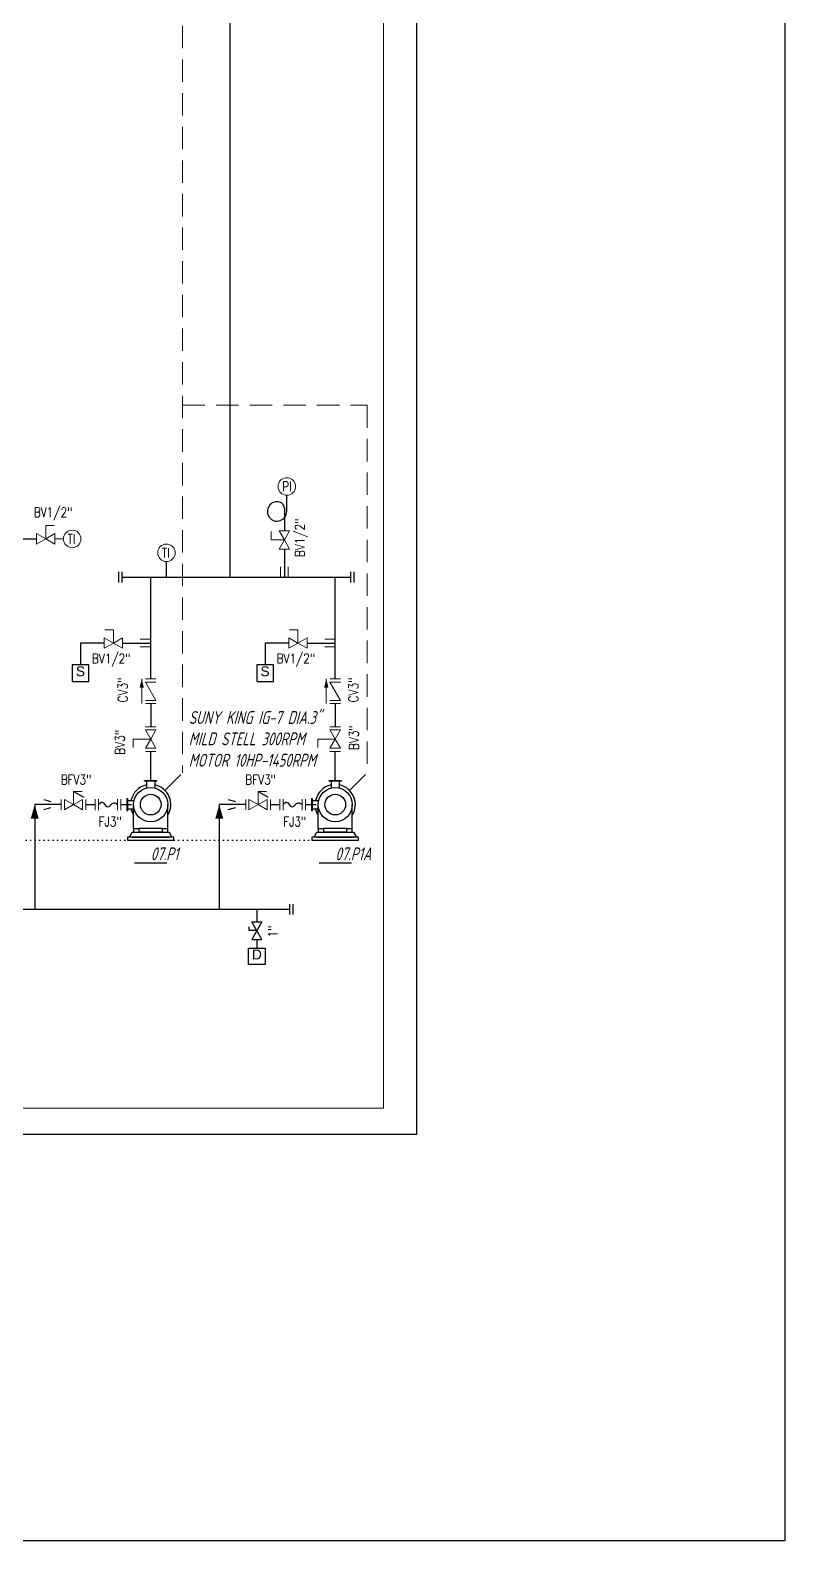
# Model space of a CAD drawing. Extents: x -29512 to 147477, y -5232 to 39709.
# Drawn here: x 140881.8 to 140940.7, y 10663.7 to 10781.7 of the extents above; entities that cross this region are included whole.
import ezdxf
from ezdxf.enums import TextEntityAlignment as Align

# ---------------------------------------------------------------- set-up
doc = ezdxf.new("R2010")
doc.units = 0
for name, pattern in [('DASHDOT', [25.4, 12.7, -6.35, 0, -6.35]), ('DOTTED', [0.25, 0, -0.25]), ('HIDDEN', [0.375, 0.25, -0.125])]:
    doc.linetypes.add(name, pattern=pattern)
doc.layers.get('0').update_dxf_attribs({"linetype": 'CONTINUOUS'})
for name, color, linetype in [('6', 6, 'DASHDOT'), ('DIMENSION', 3, 'CONTINUOUS'), ('HATCH', 4, 'CONTINUOUS'), ('NUVOLA', 6, 'CONTINUOUS'), ('roller', 11, 'CONTINUOUS'), ('S', 7, 'CONTINUOUS')]:
    doc.layers.add(name, color=color, linetype=linetype)
for name, color, linetype, lineweight in [('DIMENSI', 20, 'CONTINUOUS', 9), ('FITTING', 7, 'CONTINUOUS', 13), ('TAG', 140, 'CONTINUOUS', 13)]:
    doc.layers.add(name, color=color, linetype=linetype, lineweight=lineweight)
doc.styles.add('A3', font='arial.ttf', dxfattribs={"height": 0.3})
doc.styles.add('Romans100', font='romans.shx', dxfattribs={"width": 0.8, "height": 200})
doc.styles.add('S', font='ITALIC', dxfattribs={"height": 6})
doc.styles.add('STYLE4', font='isocp.shx', dxfattribs={"width": 0.8, "oblique": 15, "height": 2})

# ---------------------------------------------------------------- blocks, each defined once
blk = doc.blocks.new('PRESA', base_point=(1.75, 0.1))
for p, q in [((1.5, 0.1), (1.5, 0.6)), ((1.5, 0.6), (2, 0.6)), ((2, 0.6), (2, 0.1)), ((2, 0.1), (1.5, 0.1))]:
    blk.add_line(p, q)
at = {"style": 'S', "width": 1.2}
blk.add_attdef('1', text='', height=0.3, dxfattribs=at).set_placement((1.75, 0.2), align=Align.CENTER)

msp = doc.modelspace()

# ---------------------------------------------------------------- linework, layer by layer
at = {"color": 6, "lineweight": 20}
for p, q in [((140909.378, 10697.515), (140909.378, 10851.2752)), ((140843.033, 10697.515), (140909.378, 10697.515))]:
    msp.add_line(p, q, dxfattribs=at)
at = {"color": 7, "lineweight": 20}
for p, q in [((140883.6761, 10742.9987), (140883.0107, 10742.9987)), ((140883.0107, 10741.9638), (140883.0107, 10742.9987)), ((140900.6016, 10742.549), (140900.6016, 10741.8835)), ((140901.6365, 10741.8835), (140900.6016, 10741.8835)), ((140887.6261, 10734.8719), (140888.2916, 10734.8719)), ((140888.2916, 10733.837), (140888.2916, 10734.8719)), ((140902.0333, 10734.8719), (140902.6988, 10734.8719)), ((140902.6988, 10733.837), (140902.6988, 10734.8719)), ((140891.2037, 10726.3313), (140889.8383, 10726.3313)), ((140889.8383, 10725.6658), (140889.8383, 10726.3313)), ((140904.2455, 10725.6658), (140904.2455, 10726.3313)), ((140905.6109, 10726.3313), (140904.2455, 10726.3313)), ((140885.8415, 10722.253), (140885.176, 10722.253)), ((140885.176, 10721.218), (140885.176, 10722.253)), ((140900.2486, 10722.253), (140899.5832, 10722.253)), ((140899.5832, 10721.218), (140899.5832, 10722.253))]:
    msp.add_line(p, q, dxfattribs=at)
at = {"color": 7}
for p, q in [((140888.7202, 10738.5593), (140888.7202, 10739.3836)), ((140888.9675, 10738.5593), (140888.9675, 10739.3836)), ((140906.8334, 10738.5593), (140906.8334, 10739.3836)), ((140907.0807, 10738.5593), (140907.0807, 10739.3836)), ((140902.0781, 10712.6333), (140902.0781, 10713.4576)), ((140902.3255, 10712.6333), (140902.3255, 10713.4576))]:
    msp.add_line(p, q, dxfattribs=at)
at = {"color": 30, "lineweight": 20}
for p, q in [((140891.2037, 10731.0302), (140891.2037, 10731.0336)), ((140905.6109, 10731.0302), (140905.6109, 10731.0336))]:
    msp.add_line(p, q, dxfattribs=at)
for p, q in [((140898.895, 10711.3813), (140898.895, 10711.6764)), ((140899.4851, 10711.3813), (140898.895, 10711.3813)), ((140899.0917, 10712.0698), (140899.8785, 10712.0698)), ((140899.8785, 10712.0698), (140899.0917, 10710.6929)), ((140899.8785, 10710.6929), (140899.0917, 10712.0698)), ((140899.0917, 10710.6929), (140899.8785, 10710.6929))]:
    msp.add_line(p, q)
at = {"color": 7, "lineweight": 20}
for centre in [(140901.8274, 10746.0596), (140885.0791, 10741.9638), (140892.4314, 10740.8825)]:
    msp.add_circle(centre, 0.6834, dxfattribs=at)
for points in [[(140887.1345, 10721.218), (140887.4102, 10721.4154), (140887.8134, 10721.0346), (140888.3231, 10721.3679), (140888.6196, 10721.218)], [(140901.5417, 10721.218), (140901.8174, 10721.4154), (140902.2206, 10721.0346), (140902.7302, 10721.3679), (140903.0268, 10721.218)]]:
    msp.add_spline(points, degree=3)
at = {"layer": '6', "color": 5, "linetype": 'Continuous', "ltscale": 5}
for p, q in [((140911.9737, 10695.4783), (140911.9737, 10853.5299)), ((140832.6708, 10695.4783), (140911.9737, 10695.4783))]:
    msp.add_line(p, q, dxfattribs=at)
at = {"layer": 'DIMENSI', "color": 0, "linetype": 'ByBlock', "lineweight": 9}
for points in [[(140890.7209, 10723.1136), (140891.6866, 10723.1136)], [(140905.128, 10723.1136), (140906.0937, 10723.1136)], [(140890.7209, 10723.0403), (140891.6866, 10723.0403)], [(140905.128, 10723.0403), (140906.0937, 10723.0403)], [(140889.3466, 10720.7352), (140889.3466, 10721.7009)], [(140889.4198, 10720.7352), (140889.4198, 10721.7009)], [(140903.7537, 10720.7352), (140903.7537, 10721.7009)], [(140903.827, 10720.7352), (140903.827, 10721.7009)]]:
    msp.add_lwpolyline(points, close=True, dxfattribs=at)
at = {"layer": 'DIMENSION', "color": 4, "linetype": 'HIDDEN', "lineweight": 13, "ltscale": 7}
for p, q in [((140893.685, 10784.6463), (140893.685, 10723.6993)), ((140893.685, 10752.3947), (140908.0922, 10752.3947)), ((140908.0922, 10752.3947), (140908.0922, 10723.6993)), ((140892.3149, 10722.3292), (140893.685, 10723.6993)), ((140906.7221, 10722.3292), (140908.0922, 10723.6993))]:
    msp.add_line(p, q, dxfattribs=at)
at = {"layer": 'DIMENSION', "color": 0, "linetype": 'ByBlock', "ltscale": 0.5}
for p, q in [((140885.7289, 10733.837), (140885.7289, 10732.1282)), ((140900.1361, 10733.837), (140900.1361, 10732.1282)), ((140891.6866, 10723.0403), (140891.6866, 10723.1136)), ((140906.0937, 10723.0403), (140906.0937, 10723.1136)), ((140899.4851, 10713.0454), (140899.4851, 10712.0698)), ((140899.4851, 10710.6929), (140899.4851, 10710.0177))]:
    msp.add_line(p, q, dxfattribs=at)
at = {"layer": 'DIMENSION', "color": 1}
for p, q in [((140889.9436, 10716.6785), (140892.4732, 10716.6785)), ((140904.3508, 10716.6785), (140906.8804, 10716.6785))]:
    msp.add_line(p, q, dxfattribs=at)
at = {"layer": 'DIMENSION', "color": 6, "linetype": 'ByBlock', "ltscale": 0.5}
msp.add_lwpolyline([(140940.703, 10663.7417), (140590.0902, 10663.7417), (140590.0902, 10878.0401), (140940.703, 10878.0401)], close=True, dxfattribs=at)
at = {"layer": 'DIMENSION', "color": 0, "linetype": 'ByBlock', "ltscale": 0.5}
for points in [[(140890.7209, 10723.0403), (140890.7209, 10723.1136)], [(140905.128, 10723.0403), (140905.128, 10723.1136)], [(140890.886, 10723.0403), (140890.886, 10722.5122)], [(140891.5214, 10723.0403), (140891.5214, 10722.5122)], [(140905.2932, 10723.0403), (140905.2932, 10722.5122)], [(140905.9286, 10723.0403), (140905.9286, 10722.5122)], [(140889.3466, 10721.7009), (140889.4198, 10721.7009)], [(140889.4198, 10720.7352), (140889.3466, 10720.7352)], [(140889.4198, 10721.5357), (140889.9096, 10721.5357)], [(140889.4198, 10720.9004), (140889.9096, 10720.9004)], [(140889.8711, 10719.3207), (140889.8711, 10721.218)], [(140892.5363, 10719.3207), (140892.5363, 10721.218)], [(140903.7537, 10721.7009), (140903.827, 10721.7009)], [(140903.827, 10720.7352), (140903.7537, 10720.7352)], [(140903.827, 10721.5357), (140904.3167, 10721.5357)], [(140903.827, 10720.9004), (140904.3167, 10720.9004)], [(140904.2783, 10719.3207), (140904.2783, 10721.218)], [(140906.9435, 10719.3207), (140906.9435, 10721.218)], [(140889.5567, 10718.6656), (140889.7682, 10719.0657), (140892.6392, 10719.0657), (140892.8507, 10718.6656)], [(140889.7682, 10718.6656), (140892.6392, 10718.6656)], [(140890.3162, 10719.3207), (140889.8711, 10719.3207), (140889.8711, 10719.0657), (140892.5363, 10719.0657), (140892.5363, 10719.3207), (140892.0912, 10719.3207)], [(140903.9639, 10718.6656), (140904.1754, 10719.0657), (140907.0464, 10719.0657), (140907.2579, 10718.6656)], [(140904.1754, 10718.6656), (140907.0464, 10718.6656)], [(140904.7234, 10719.3207), (140904.2783, 10719.3207), (140904.2783, 10719.0657), (140906.9435, 10719.0657), (140906.9435, 10719.3207), (140906.4984, 10719.3207)]]:
    msp.add_lwpolyline(points, dxfattribs=at)
for points in [[(140890.886, 10722.7571, 0.29941233), (140889.6647, 10721.5357)], [(140892.5363, 10720.3851, 0.52247313), (140891.5214, 10722.7571)], [(140905.2932, 10722.7571, 0.29941233), (140904.0719, 10721.5357)], [(140906.9435, 10720.3851, 0.52247313), (140905.9286, 10722.7571)], [(140889.6647, 10720.9004, 0.08899884), (140889.8711, 10720.3851)], [(140904.0719, 10720.9004, 0.08899884), (140904.2783, 10720.3851)]]:
    msp.add_lwpolyline(points, format="xyb", dxfattribs=at)
for points in [[(140889.3859, 10718.4556), (140893.0216, 10718.4556), (140893.0216, 10718.6656), (140889.3859, 10718.6656)], [(140890.3162, 10719.3822), (140892.0912, 10719.3822), (140892.0912, 10719.0657), (140890.3162, 10719.0657)], [(140903.793, 10718.4556), (140907.4287, 10718.4556), (140907.4287, 10718.6656), (140903.793, 10718.6656)], [(140904.7234, 10719.3822), (140906.4984, 10719.3822), (140906.4984, 10719.0657), (140904.7234, 10719.0657)]]:
    msp.add_lwpolyline(points, close=True, dxfattribs=at)
for centre, radius in [((140891.2037, 10721.218), 1.3326), ((140891.2037, 10721.218), 0.8065), ((140905.6109, 10721.218), 1.3326), ((140905.6109, 10721.218), 0.8065)]:
    msp.add_circle(centre, radius, dxfattribs=at)
at = {"layer": 'FITTING', "linetype": 'ByBlock', "ltscale": 0.5}
msp.add_line((140883.7246, 10741.9638), (140884.3957, 10741.9638), dxfattribs=at)
at = {"layer": 'FITTING', "lineweight": 20}
for p, q in [((140901.3404, 10738.9714), (140901.3404, 10739.7957)), ((140901.9326, 10738.9714), (140901.9326, 10739.7957)), ((140891.2037, 10734.1331), (140890.3794, 10734.1331)), ((140905.6109, 10734.1331), (140904.7866, 10734.1331)), ((140891.2037, 10733.5409), (140890.3794, 10733.5409)), ((140905.6109, 10733.5409), (140904.7866, 10733.5409)), ((140890.5039, 10731.03), (140890.5039, 10729.1078)), ((140891.6159, 10731.0302), (140890.7916, 10731.0302)), ((140904.9111, 10731.03), (140904.9111, 10729.1078)), ((140906.023, 10731.0302), (140905.1987, 10731.0302)), ((140891.6159, 10729.1078), (140890.7916, 10729.1078)), ((140906.023, 10729.1078), (140905.1987, 10729.1078)), ((140890.7916, 10727.2925), (140891.6159, 10727.2925)), ((140905.1987, 10727.2925), (140906.023, 10727.2925)), ((140890.7916, 10725.3701), (140891.6159, 10725.3701)), ((140905.1987, 10725.3701), (140906.023, 10725.3701)), ((140884.2148, 10720.8059), (140884.2148, 10721.6302)), ((140886.1372, 10720.8059), (140886.1372, 10721.6302)), ((140898.622, 10720.8059), (140898.622, 10721.6302)), ((140900.5443, 10720.8059), (140900.5443, 10721.6302))]:
    msp.add_line(p, q, dxfattribs=at)
at = {"layer": 'FITTING'}
for p, q in [((140886.8773, 10721.6468), (140886.8773, 10720.7893)), ((140887.1345, 10721.6468), (140887.1345, 10720.7893)), ((140888.6196, 10721.6468), (140888.6196, 10720.7893)), ((140888.8769, 10721.6468), (140888.8769, 10720.7893)), ((140901.2844, 10721.6468), (140901.2844, 10720.7893)), ((140901.5417, 10721.6468), (140901.5417, 10720.7893)), ((140903.0268, 10721.6468), (140903.0268, 10720.7893)), ((140903.2841, 10721.6468), (140903.2841, 10720.7893))]:
    msp.add_line(p, q, dxfattribs=at)
at = {"layer": 'FITTING', "lineweight": 20}
for points in [[(140883.0107, 10741.9638), (140882.2968, 10741.5516), (140882.2968, 10742.3759)], [(140883.0107, 10741.9638), (140883.7246, 10741.5516), (140883.7246, 10742.3759)], [(140901.6365, 10741.8835), (140902.0486, 10742.5974), (140901.2243, 10742.5974)], [(140901.6365, 10741.8835), (140902.0486, 10741.1697), (140901.2243, 10741.1697)], [(140888.2916, 10733.837), (140887.5777, 10733.4248), (140887.5777, 10734.2491)], [(140888.2916, 10733.837), (140889.0054, 10733.4248), (140889.0054, 10734.2491)], [(140902.6988, 10733.837), (140901.9849, 10733.4248), (140901.9849, 10734.2491)], [(140902.6988, 10733.837), (140903.4126, 10733.4248), (140903.4126, 10734.2491)], [(140891.2037, 10726.3313), (140890.7916, 10727.0451), (140891.6159, 10727.0451)], [(140905.6109, 10726.3313), (140905.1987, 10727.0451), (140906.023, 10727.0451)], [(140891.2037, 10726.3313), (140890.7916, 10725.6174), (140891.6159, 10725.6174)], [(140905.6109, 10726.3313), (140905.1987, 10725.6174), (140906.023, 10725.6174)], [(140885.176, 10721.218), (140884.4621, 10720.8059), (140884.4621, 10721.6302)], [(140885.176, 10721.218), (140885.8899, 10720.8059), (140885.8899, 10721.6302)], [(140899.5832, 10721.218), (140898.8693, 10720.8059), (140898.8693, 10721.6302)], [(140899.5832, 10721.218), (140900.297, 10720.8059), (140900.297, 10721.6302)]]:
    msp.add_lwpolyline(points, close=True, dxfattribs=at)
for points in [[(140890.7916, 10730.7829), (140891.6159, 10730.7829), (140890.7916, 10730.7829), (140891.6159, 10729.3551), (140890.7916, 10729.3551)], [(140905.1987, 10730.7829), (140906.023, 10730.7829), (140905.1987, 10730.7829), (140906.023, 10729.3551), (140905.1987, 10729.3551)]]:
    msp.add_lwpolyline(points, dxfattribs=at)
for points in [[(140890.6726, 10730.357), (140890.5039, 10731.03), (140890.3358, 10730.3569)], [(140905.0797, 10730.357), (140904.9111, 10731.03), (140904.743, 10730.3569)]]:
    msp.add_solid(points, dxfattribs=at)
at = {"layer": 'HATCH', "color": 7}
for p, q in [((140901.6365, 10744.3578), (140901.6365, 10742.5974)), ((140901.8274, 10744.1096), (140901.8274, 10745.3762)), ((140881.0227, 10741.9638), (140882.2968, 10741.9638)), ((140901.6365, 10741.1697), (140901.6365, 10738.9714)), ((140892.4314, 10738.9714), (140892.4314, 10740.1991)), ((140887.5777, 10733.837), (140885.7289, 10733.837)), ((140889.0054, 10733.837), (140891.2037, 10733.837)), ((140901.9849, 10733.837), (140900.1361, 10733.837)), ((140903.4126, 10733.837), (140905.6109, 10733.837)), ((140885.176, 10722.253), (140885.9748, 10721.7918)), ((140899.5832, 10722.253), (140900.382, 10721.7918))]:
    msp.add_line(p, q, dxfattribs=at)
at = {"layer": 'HATCH', "color": 7, "linetype": 'DOTTED'}
msp.add_line((140799.882, 10718.4556), (140905.1961, 10718.4556), dxfattribs=at)
at = {"layer": 'HATCH', "color": 7}
for centre, radius, start, end in [((140901.0707, 10744.1096), 0.7567, 75.15061, 0), ((140901.1365, 10744.3578), 0.5, 0, 75.15061)]:
    msp.add_arc(centre, radius, start, end, dxfattribs=at)
at = {"layer": 'NUVOLA', "color": 1}
for p, q in [((140897.4068, 10738.9714), (140897.4068, 10788.3682)), ((140888.9675, 10738.9714), (140906.8334, 10738.9714)), ((140891.2037, 10731.0336), (140891.2037, 10738.9714)), ((140905.6109, 10731.0336), (140905.6109, 10738.9714)), ((140891.2037, 10729.1078), (140891.2037, 10727.2925)), ((140905.6109, 10729.1078), (140905.6109, 10727.2925)), ((140891.2037, 10723.1136), (140891.2037, 10725.3701)), ((140905.6109, 10723.1136), (140905.6109, 10725.3701)), ((140884.2148, 10721.218), (140882.1501, 10721.218)), ((140882.1501, 10721.218), (140882.1501, 10713.0454)), ((140886.1372, 10721.218), (140886.8773, 10721.218)), ((140888.8769, 10721.218), (140889.705, 10721.218)), ((140896.5573, 10721.218), (140896.5573, 10713.0454)), ((140898.622, 10721.218), (140896.5573, 10721.218)), ((140900.5443, 10721.218), (140901.2844, 10721.218)), ((140903.2841, 10721.218), (140904.1122, 10721.218)), ((140866.6415, 10713.0454), (140902.0781, 10713.0454))]:
    msp.add_line(p, q, dxfattribs=at)
for points in [[(140882.1501, 10721.218), (140882.4648, 10720.1165), (140881.8354, 10720.1165)], [(140896.5573, 10721.218), (140896.872, 10720.1165), (140896.2425, 10720.1165)]]:
    msp.add_solid(points, dxfattribs=at)
at = {"layer": 'roller', "color": 0, "linetype": 'ByBlock', "lineweight": 9}
for p, q in [((140892.3602, 10718.4556), (140890.0473, 10718.4556)), ((140892.3602, 10718.4556), (140890.0473, 10718.4556)), ((140906.7673, 10718.4556), (140904.4545, 10718.4556)), ((140906.7673, 10718.4556), (140904.4545, 10718.4556))]:
    msp.add_line(p, q, dxfattribs=at)
at = {"layer": 'S'}
for p, q in [((140882.8553, 10721.6115), (140883.4061, 10721.4541)), ((140882.8553, 10720.8246), (140883.4061, 10720.982)), ((140897.2625, 10721.6115), (140897.8132, 10721.4541)), ((140897.2625, 10720.8246), (140897.8132, 10720.982))]:
    msp.add_line(p, q, dxfattribs=at)

# ---------------------------------------------------------------- block references
ref = msp.add_blockref('PRESA', (140885.7289, 10730.8375), dxfattribs=dict(xscale=-2.581460861898449, yscale=2.581460861912547, zscale=2.581460861912586))
ref.add_attrib('1', 'S', dxfattribs={"height": 0.7744, "style": 'A3'}).set_placement((140885.7227, 10731.2402), align=Align.CENTER)
ref = msp.add_blockref('PRESA', (140900.1361, 10730.8375), dxfattribs=dict(xscale=-2.581460861898449, yscale=2.581460861912547, zscale=2.581460861912586))
ref.add_attrib('1', 'S', dxfattribs={"height": 0.7744, "style": 'A3'}).set_placement((140900.1299, 10731.2402), align=Align.CENTER)
ref = msp.add_blockref('PRESA', (140899.4851, 10708.727), dxfattribs=dict(xscale=2.581460861898449, yscale=2.581460861912547, zscale=2.581460861912586))
ref.add_attrib('1', 'D', dxfattribs={"height": 0.7744, "style": 'A3'}).set_placement((140899.4913, 10709.1297), align=Align.CENTER)

# ---------------------------------------------------------------- texts
at = {"layer": 'DIMENSION', "color": 2, "insert": (140894.1743, 10728.5182), "char_height": 1, "attachment_point": 1, "style": 'STYLE4'}
msp.add_mtext('SUNY KING IG-7 DIA.3"\\PMILD STELL 300RPM\\PMOTOR 10HP-1450RPM', dxfattribs=at)
at = {"layer": 'DIMENSION', "color": 1, "char_height": 1, "attachment_point": 1, "style": 'STYLE4'}
for s, insert in [('07.P1}', (140891.2076, 10717.875)), ('07.P1A}', (140905.6148, 10717.875))]:
    msp.add_mtext(s, dxfattribs=dict(at, insert=insert))
at = {"layer": 'TAG', "color": 6, "lineweight": 20, "style": 'Romans100', "width": 0.8}
msp.add_text('1"', height=0.75, rotation=90, dxfattribs=at).set_placement((140901.1154, 10711.7842), align=Align.RIGHT)
at = {"layer": 'TAG', "color": 6, "lineweight": 20, "char_height": 0.75, "width": 7.302947, "attachment_point": 5, "style": 'Romans100'}
for s, insert in [('{PI}', (140901.8362, 10746.0602)), ('BV1/2"', (140883.5832, 10743.9164)), ('{TI}', (140885.0311, 10741.9571)), ('{TI}', (140892.3834, 10740.8758)), ('{BV1/2"}', (140888.1248, 10732.5013)), ('{BV1/2"}', (140902.5319, 10732.5013)), ('{BFV3"}', (140885.3787, 10723.1707)), ('{BFV3"}', (140899.7858, 10723.1707)), ('{FJ3"}', (140888.0388, 10719.893)), ('{FJ3"}', (140902.446, 10719.893))]:
    msp.add_mtext(s, dxfattribs=dict(at, insert=insert))
at = {"layer": 'TAG', "color": 6, "lineweight": 20, "char_height": 0.75, "width": 7.302947, "attachment_point": 5, "rotation": 90, "style": 'Romans100'}
for s, insert in [('{BV1/2"}', (140902.9721, 10742.0504)), ('{CV3"}', (140889.0187, 10730.1686)), ('{CV3"}', (140907.0256, 10730.1686)), ('{BV3"}', (140888.804, 10726.0809)), ('{BV3"}', (140907.0656, 10726.4389))]:
    msp.add_mtext(s, dxfattribs=dict(at, insert=insert))

doc.saveas('drawing.dxf')
